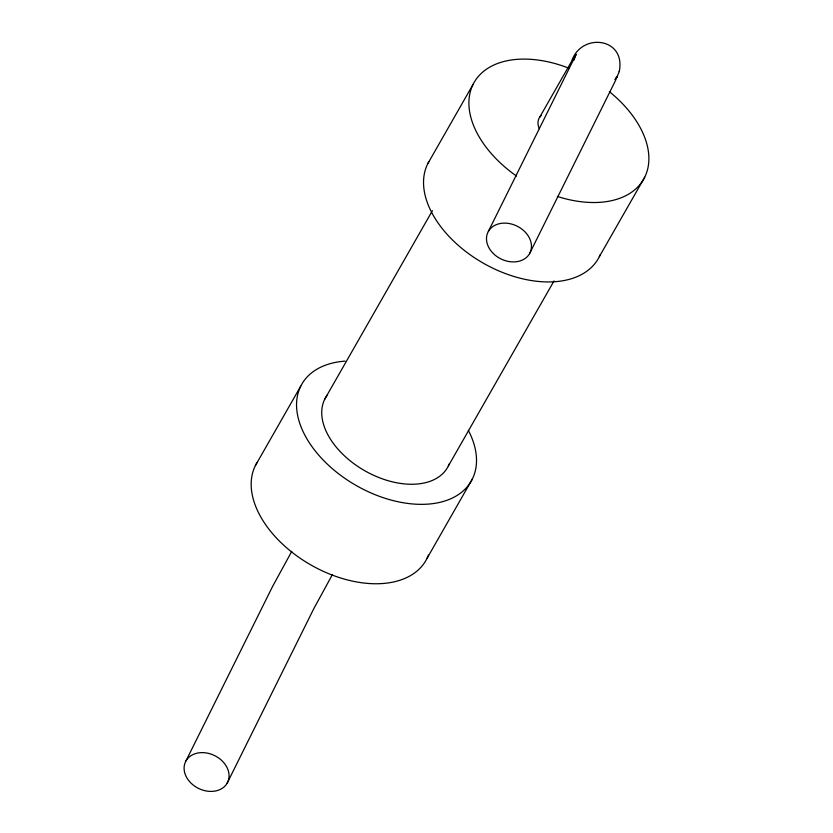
<?xml version="1.0" encoding="UTF-8"?>
<svg xmlns="http://www.w3.org/2000/svg" width="833" height="833" viewBox="0 0 833 833"><rect width="100%" height="100%" fill="white"/><g stroke="black" fill="none" stroke-linecap="round" stroke-linejoin="round"><path stroke-width="1.25" d="M619.221 71.638C626.354 37.547 581.153 31.966 571.563 61.413L538.993 118.442A23.428 14.63 29.7 0 0 539.284 128.73M573.802 60.33L576.165 54.218M529.559 253.669A23.428 18.284 26.4 0 0 506.537 223.192A23.428 18.284 26.4 0 0 490.824 250.702A23.428 18.284 26.4 0 0 529.559 253.669L615.306 80.947L619.523 70.857M617.107 77.136L617.347 76.511M575.926 54.832L488.377 231.376M185.988 760.873L272.662 586.297L291.789 551.321M227.17 783.166A23.428 18.284 26.4 0 0 204.147 752.688A23.428 18.284 26.4 0 0 188.435 780.198A23.428 18.284 26.4 0 0 227.17 783.166L313.843 608.59L332.325 574.728M255.377 465.605L300.734 386.179M427.735 163.789L473.092 84.362M324.755 399.184L432.421 210.655M448.3 466.064L554.028 280.929M426.965 558.495L472.321 479.069M599.323 256.679L644.69 177.252A97.596 60.965 29.7 0 0 609.36 91.661M615.722 78.625L616.92 76.751L614.837 79.645M539.638 117.349A23.428 14.63 29.7 0 1 541.377 115.433M644.69 177.252A97.596 60.965 29.7 0 1 557.35 196.442M516.554 176.075A97.596 60.965 29.7 0 1 472.915 84.716A97.596 60.965 29.7 0 1 568.741 68.129M600.343 254.45A97.596 60.965 29.7 0 1 486.399 264.894A97.596 60.965 29.7 0 1 428.891 161.633M449.331 463.731A70.274 43.889 29.7 0 1 365.198 470.989A70.274 43.889 29.7 0 1 327.442 394.842M428.443 555.122A97.596 60.965 29.7 0 1 314.041 566.711A97.596 60.965 29.7 0 1 257.158 462.398M468.313 430.307A97.596 60.965 29.7 0 1 425.392 504.267A97.596 60.965 29.7 0 1 306.013 437.263A97.596 60.965 29.7 0 1 345.049 361.126M301.411 583.381L301.411 583.381"/></g></svg>
